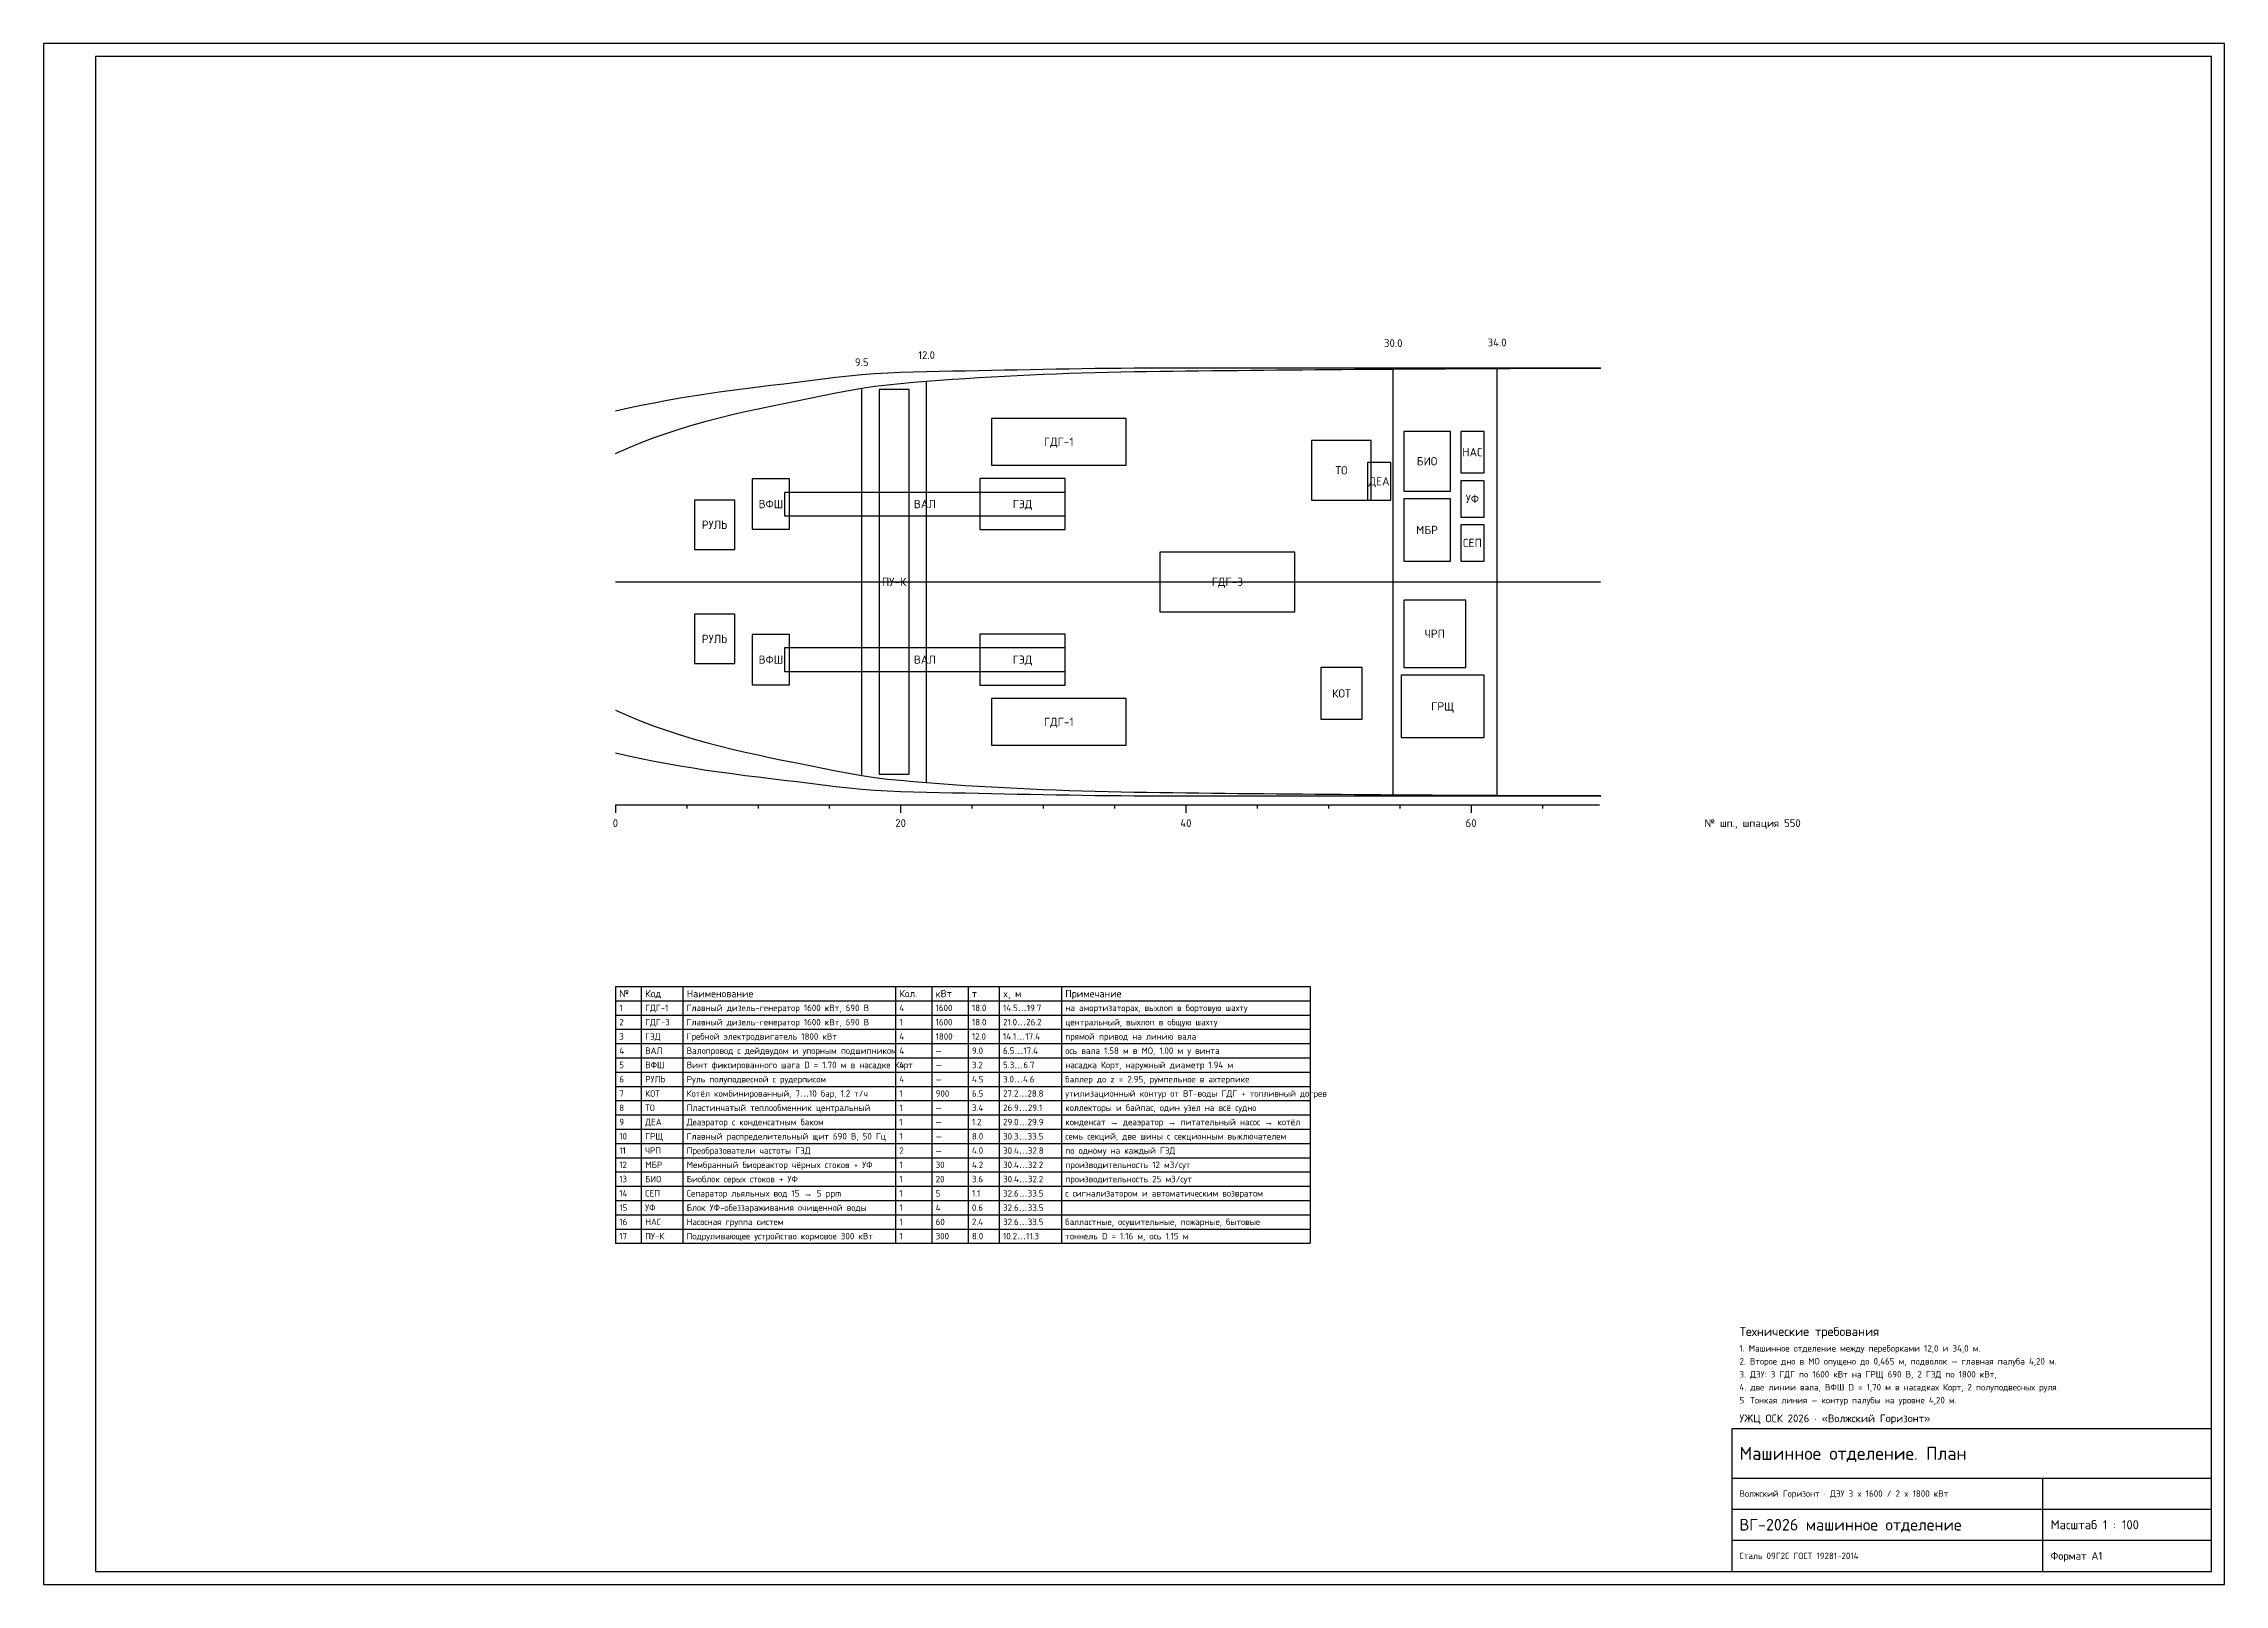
# Model space of a CAD drawing. Header units: millimetres. Extents: x -22050 to 62050, y -38650 to 20750.
import ezdxf
from ezdxf.enums import TextEntityAlignment as Align

# ---------------------------------------------------------------- set-up
doc = ezdxf.new("R2010")
doc.units = ezdxf.units.MM
doc.linetypes.add('CENTER', pattern=[5.08, 3.175, -0.635, 0.635, -0.635])
for name, color, linetype in [('00_РАМКА', 7, 'CONTINUOUS'), ('01_ОБШИВКА', 7, 'CONTINUOUS'), ('02_ПАЛУБЫ', 4, 'CONTINUOUS'), ('03_ПЕРЕБОРКИ', 1, 'CONTINUOUS'), ('05_ОБОРУДОВАНИЕ', 5, 'CONTINUOUS'), ('07_ОСИ', 2, 'CENTER'), ('08_ТЕКСТ', 7, 'CONTINUOUS'), ('09_РАЗМЕРЫ', 6, 'CONTINUOUS')]:
    doc.layers.add(name, color=color, linetype=linetype)
doc.styles.add('ГОСТ', font='ISOCPEUR.TTF')

msp = doc.modelspace()

# ---------------------------------------------------------------- linework, layer by layer
at = {"layer": '00_РАМКА'}
for p, q in [((0, -15600), (26800, -15600)), ((0, -15600), (0, -25500)), ((1000, -15600), (1000, -25500)), ((2600, -15600), (2600, -25500)), ((10800, -15600), (10800, -25500)), ((12200, -15600), (12200, -25500)), ((13600, -15600), (13600, -25500)), ((14800, -15600), (14800, -25500)), ((17200, -15600), (17200, -25500)), ((26800, -15600), (26800, -25500)), ((0, -16150), (26800, -16150)), ((0, -16700), (26800, -16700)), ((0, -17250), (26800, -17250)), ((0, -17800), (26800, -17800)), ((0, -18350), (26800, -18350)), ((0, -18900), (26800, -18900)), ((0, -19450), (26800, -19450)), ((0, -20000), (26800, -20000)), ((0, -20550), (26800, -20550)), ((0, -21100), (26800, -21100)), ((0, -21650), (26800, -21650)), ((0, -22200), (26800, -22200)), ((0, -22750), (26800, -22750)), ((0, -23300), (26800, -23300)), ((0, -23850), (26800, -23850)), ((0, -24400), (26800, -24400)), ((0, -24950), (26800, -24950)), ((0, -25500), (26800, -25500)), ((43050, -34550), (61550, -34550)), ((55050, -38150), (55050, -34550)), ((43050, -35750), (61550, -35750)), ((43050, -36950), (61550, -36950))]:
    msp.add_line(p, q, dxfattribs=at)
for points in [[(-22050, -38650), (62050, -38650), (62050, 20750), (-22050, 20750)], [(-20050, -38150), (61550, -38150), (61550, 20250), (-20050, 20250)], [(43050, -38150), (61550, -38150), (61550, -32650), (43050, -32650)]]:
    msp.add_lwpolyline(points, close=True, dxfattribs=at)
at = {"layer": '01_ОБШИВКА'}
for points in [[(0, 4947), (500, 5167), (1000, 5371), (1500, 5560), (2000, 5736), (2500, 5899), (3000, 6052), (3500, 6194), (4000, 6325), (4500, 6448), (5000, 6564), (5500, 6674), (6000, 6779), (6500, 6882), (7000, 6982), (7500, 7084), (8000, 7187), (8500, 7287), (9000, 7382), (9500, 7468), (10000, 7543), (10500, 7602), (11000, 7652), (11500, 7698), (12000, 7739), (12500, 7777), (13000, 7812), (13500, 7845), (14000, 7874), (14500, 7903), (15000, 7930), (15500, 7956), (16000, 7980), (16500, 8003), (17000, 8024), (17500, 8042), (18000, 8059), (18500, 8074), (19000, 8086), (19500, 8097), (20000, 8106), (20500, 8113), (21000, 8120), (21500, 8125), (22000, 8131), (22500, 8137), (23000, 8143), (23500, 8148), (24000, 8154), (24500, 8159), (25000, 8164), (25500, 8169), (26000, 8174), (26500, 8178), (27000, 8183), (27500, 8187), (28000, 8191), (28500, 8194), (29000, 8198), (29500, 8202), (30000, 8205), (30500, 8209), (31000, 8212), (31500, 8215), (32000, 8218), (32500, 8221), (33000, 8224), (33500, 8226), (34000, 8229), (34500, 8231), (35000, 8232), (35500, 8234), (36000, 8235), (36500, 8237), (37000, 8238), (37500, 8240), (38000, 8241)], [(0, -4947), (500, -5167), (1000, -5371), (1500, -5560), (2000, -5736), (2500, -5899), (3000, -6052), (3500, -6194), (4000, -6325), (4500, -6448), (5000, -6564), (5500, -6674), (6000, -6779), (6500, -6882), (7000, -6982), (7500, -7084), (8000, -7187), (8500, -7287), (9000, -7382), (9500, -7468), (10000, -7543), (10500, -7602), (11000, -7652), (11500, -7698), (12000, -7739), (12500, -7777), (13000, -7812), (13500, -7845), (14000, -7874), (14500, -7903), (15000, -7930), (15500, -7956), (16000, -7980), (16500, -8003), (17000, -8024), (17500, -8042), (18000, -8059), (18500, -8074), (19000, -8086), (19500, -8097), (20000, -8106), (20500, -8113), (21000, -8120), (21500, -8125), (22000, -8131), (22500, -8137), (23000, -8143), (23500, -8148), (24000, -8154), (24500, -8159), (25000, -8164), (25500, -8169), (26000, -8174), (26500, -8178), (27000, -8183), (27500, -8187), (28000, -8191), (28500, -8194), (29000, -8198), (29500, -8202), (30000, -8205), (30500, -8209), (31000, -8212), (31500, -8215), (32000, -8218), (32500, -8221), (33000, -8224), (33500, -8226), (34000, -8229), (34500, -8231), (35000, -8232), (35500, -8234), (36000, -8235), (36500, -8237), (37000, -8238), (37500, -8240), (38000, -8241)]]:
    msp.add_lwpolyline(points, dxfattribs=at)
at = {"layer": '02_ПАЛУБЫ'}
for points in [[(0, 6598), (500, 6705), (1000, 6808), (1500, 6907), (2000, 7001), (2500, 7091), (3000, 7175), (3500, 7254), (4000, 7327), (4500, 7395), (5000, 7460), (5500, 7522), (6000, 7582), (6500, 7640), (7000, 7698), (7500, 7759), (8000, 7823), (8500, 7886), (9000, 7945), (9500, 7996), (10000, 8037), (10500, 8063), (11000, 8081), (11500, 8096), (12000, 8109), (12500, 8120), (13000, 8130), (13500, 8140), (14000, 8149), (14500, 8159), (15000, 8169), (15500, 8179), (16000, 8189), (16500, 8199), (17000, 8208), (17500, 8217), (18000, 8225), (18500, 8232), (19000, 8238), (19500, 8243), (20000, 8247), (20500, 8249), (21000, 8249), (21500, 8250), (22000, 8250), (22500, 8250), (23000, 8250), (23500, 8250), (24000, 8250), (24500, 8250), (25000, 8250), (25500, 8250), (26000, 8250), (26500, 8250), (27000, 8250), (27500, 8250), (28000, 8250), (28500, 8250), (29000, 8250), (29500, 8250), (30000, 8250), (30500, 8250), (31000, 8250), (31500, 8250), (32000, 8250), (32500, 8250), (33000, 8250), (33500, 8250), (34000, 8250), (34500, 8250), (35000, 8250), (35500, 8250), (36000, 8250), (36500, 8250), (37000, 8250), (37500, 8250), (38000, 8250)], [(0, -6598), (500, -6705), (1000, -6808), (1500, -6907), (2000, -7001), (2500, -7091), (3000, -7175), (3500, -7254), (4000, -7327), (4500, -7395), (5000, -7460), (5500, -7522), (6000, -7582), (6500, -7640), (7000, -7698), (7500, -7759), (8000, -7823), (8500, -7886), (9000, -7945), (9500, -7996), (10000, -8037), (10500, -8063), (11000, -8081), (11500, -8096), (12000, -8109), (12500, -8120), (13000, -8130), (13500, -8140), (14000, -8149), (14500, -8159), (15000, -8169), (15500, -8179), (16000, -8189), (16500, -8199), (17000, -8208), (17500, -8217), (18000, -8225), (18500, -8232), (19000, -8238), (19500, -8243), (20000, -8247), (20500, -8249), (21000, -8249), (21500, -8250), (22000, -8250), (22500, -8250), (23000, -8250), (23500, -8250), (24000, -8250), (24500, -8250), (25000, -8250), (25500, -8250), (26000, -8250), (26500, -8250), (27000, -8250), (27500, -8250), (28000, -8250), (28500, -8250), (29000, -8250), (29500, -8250), (30000, -8250), (30500, -8250), (31000, -8250), (31500, -8250), (32000, -8250), (32500, -8250), (33000, -8250), (33500, -8250), (34000, -8250), (34500, -8250), (35000, -8250), (35500, -8250), (36000, -8250), (36500, -8250), (37000, -8250), (37500, -8250), (38000, -8250)]]:
    msp.add_lwpolyline(points, dxfattribs=at)
at = {"layer": '03_ПЕРЕБОРКИ'}
for p, q in [((12000, -7739), (12000, 7739)), ((30000, -8205), (30000, 8205)), ((34000, -8229), (34000, 8229)), ((9500, -7468), (9500, 7468))]:
    msp.add_line(p, q, dxfattribs=at)
at = {"layer": '05_ОБОРУДОВАНИЕ'}
for points in [[(10170, -7410), (11330, -7410), (11330, 7410), (10170, 7410)], [(14500, 4500), (19700, 4500), (19700, 6300), (14500, 6300)], [(26850, 3150), (29150, 3150), (29150, 5450), (26850, 5450)], [(30400, 3500), (32200, 3500), (32200, 5800), (30400, 5800)], [(32600, 4200), (33500, 4200), (33500, 5800), (32600, 5800)], [(29000, 3150), (29900, 3150), (29900, 4600), (29000, 4600)], [(5280, 2030), (6720, 2030), (6720, 3970), (5280, 3970)], [(6520, 2550), (17350, 2550), (17350, 3450), (6520, 3450)], [(14050, 2020), (17350, 2020), (17350, 3980), (14050, 3980)], [(32600, 2500), (33500, 2500), (33500, 3900), (32600, 3900)], [(3050, 1250), (4600, 1250), (4600, 3150), (3050, 3150)], [(30400, 800), (32200, 800), (32200, 3200), (30400, 3200)], [(32600, 800), (33500, 800), (33500, 2200), (32600, 2200)], [(21000, -1150), (26200, -1150), (26200, 1150), (21000, 1150)], [(30400, -3300), (32800, -3300), (32800, -700), (30400, -700)], [(3050, -3150), (4600, -3150), (4600, -1250), (3050, -1250)], [(5280, -3970), (6720, -3970), (6720, -2030), (5280, -2030)], [(14050, -3980), (17350, -3980), (17350, -2020), (14050, -2020)], [(6520, -3450), (17350, -3450), (17350, -2550), (6520, -2550)], [(27200, -5300), (28800, -5300), (28800, -3300), (27200, -3300)], [(30300, -6000), (33500, -6000), (33500, -3600), (30300, -3600)], [(14500, -6300), (19700, -6300), (19700, -4500), (14500, -4500)]]:
    msp.add_lwpolyline(points, close=True, dxfattribs=at)
at = {"layer": '07_ОСИ'}
msp.add_line((0, 0), (38000, 0), dxfattribs=at)
at = {"layer": '09_РАЗМЕРЫ'}
for p, q in [((0, -8600), (0, -8900)), ((0, -8600), (37950, -8600)), ((2750, -8600), (2750, -8740)), ((5500, -8600), (5500, -8740)), ((8250, -8600), (8250, -8740)), ((11000, -8600), (11000, -8900)), ((13750, -8600), (13750, -8740)), ((16500, -8600), (16500, -8740)), ((19250, -8600), (19250, -8740)), ((22000, -8600), (22000, -8900)), ((24750, -8600), (24750, -8740)), ((27500, -8600), (27500, -8740)), ((30250, -8600), (30250, -8740)), ((33000, -8600), (33000, -8900)), ((35750, -8600), (35750, -8740))]:
    msp.add_line(p, q, dxfattribs=at)

# ---------------------------------------------------------------- texts
at = {"layer": '03_ПЕРЕБОРКИ', "style": 'ГОСТ'}
for s, p in [('30.0', (30000, 9205)), ('34.0', (34000, 9229)), ('9.5', (9500, 8468)), ('12.0', (12000, 8739))]:
    msp.add_text(s, height=300, dxfattribs=at).set_placement(p, align=Align.MIDDLE_CENTER)
at = {"layer": '05_ОБОРУДОВАНИЕ', "style": 'ГОСТ'}
for s, p in [('ГДГ-1', (17100, 5400)), ('НАС', (33050, 5000)), ('ТО', (28000, 4300)), ('БИО', (31300, 4650)), ('ДЕА', (29450, 3875)), ('ВФШ', (6000, 3000)), ('ВАЛ', (11935, 3000)), ('ГЭД', (15700, 3000)), ('УФ', (33050, 3200)), ('РУЛЬ', (3825, 2200)), ('МБР', (31300, 2000)), ('СЕП', (33050, 1500)), ('ПУ-К', (10750, 0)), ('ГДГ-3', (23600, 0)), ('РУЛЬ', (3825, -2200)), ('ЧРП', (31600, -2000)), ('ВФШ', (6000, -3000)), ('ВАЛ', (11935, -3000)), ('ГЭД', (15700, -3000)), ('КОТ', (28000, -4300)), ('ГРЩ', (31900, -4800)), ('ГДГ-1', (17100, -5400))]:
    msp.add_text(s, height=320, dxfattribs=at).set_placement(p, align=Align.MIDDLE_CENTER)
at = {"layer": '08_ТЕКСТ', "style": 'ГОСТ'}
for s, height, p in [('№', 280, (150, -15875)), ('Код', 280, (1150, -15875)), ('Наименование', 280, (2750, -15875)), ('Кол.', 280, (10950, -15875)), ('кВт', 280, (12350, -15875)), ('т', 280, (13750, -15875)), ('x, м', 280, (14950, -15875)), ('Примечание', 280, (17350, -15875)), ('1', 250, (150, -16425)), ('ГДГ-1', 250, (1150, -16425)), ('Главный дизель-генератор 1600 кВт, 690 В', 250, (2750, -16425)), ('4', 250, (10950, -16425)), ('1600', 250, (12350, -16425)), ('18.0', 250, (13750, -16425)), ('14.5…19.7', 250, (14950, -16425)), ('на амортизаторах, выхлоп в бортовую шахту', 250, (17350, -16425)), ('2', 250, (150, -16975)), ('3', 250, (150, -17525)), ('ГДГ-3', 250, (1150, -16975)), ('ГЭД', 250, (1150, -17525)), ('Главный дизель-генератор 1600 кВт, 690 В', 250, (2750, -16975)), ('Гребной электродвигатель 1800 кВт', 250, (2750, -17525)), ('1', 250, (10950, -16975)), ('4', 250, (10950, -17525)), ('1600', 250, (12350, -16975)), ('1800', 250, (12350, -17525)), ('18.0', 250, (13750, -16975)), ('12.0', 250, (13750, -17525)), ('14.1…17.4', 250, (14950, -17525)), ('21.0…26.2', 250, (14950, -16975)), ('центральный, выхлоп в общую шахту', 250, (17350, -16975)), ('прямой привод на линию вала', 250, (17350, -17525)), ('4', 250, (150, -18075)), ('5', 250, (150, -18625)), ('ВАЛ', 250, (1150, -18075)), ('ВФШ', 250, (1150, -18625)), ('Валопровод с дейдвудом и упорным подшипником', 250, (2750, -18075)), ('Винт фиксированного шага D = 1.70 м в насадке Корт', 250, (2750, -18625)), ('4', 250, (10950, -18075)), ('4', 250, (10950, -18625)), ('—', 250, (12350, -18075)), ('3.2', 250, (13750, -18625)), ('9.0', 250, (13750, -18075)), ('6.5…17.4', 250, (14950, -18075)), ('5.3…6.7', 250, (14950, -18625)), ('ось вала 1.58 м в МО, 1.00 м у винта', 250, (17350, -18075)), ('насадка Корт, наружный диаметр 1.94 м', 250, (17350, -18625)), ('6', 250, (150, -19175)), ('РУЛЬ', 250, (1150, -19175)), ('Руль полуподвесной с рудерписом', 250, (2750, -19175)), ('4', 250, (10950, -19175)), ('—', 250, (12350, -18625)), ('—', 250, (12350, -19175)), ('4.5', 250, (13750, -19175)), ('3.0…4.6', 250, (14950, -19175)), ('баллер до z = 2.95, румпельное в ахтерпике', 250, (17350, -19175)), ('7', 250, (150, -19725)), ('8', 250, (150, -20275)), ('ТО', 250, (1150, -20275)), ('КОТ', 250, (1150, -19725)), ('Котёл комбинированный, 7…10 бар, 1.2 т/ч', 250, (2750, -19725)), ('Пластинчатый теплообменник центральный', 250, (2750, -20275)), ('1', 250, (10950, -19725)), ('1', 250, (10950, -20275)), ('900', 250, (12350, -19725)), ('3.4', 250, (13750, -20275)), ('6.5', 250, (13750, -19725)), ('27.2…28.8', 250, (14950, -19725)), ('26.9…29.1', 250, (14950, -20275)), ('утилизационный контур от ВТ-воды ГДГ + топливный догрев', 250, (17350, -19725)), ('коллекторы и байпас, один узел на всё судно', 250, (17350, -20275)), ('9', 250, (150, -20825)), ('ДЕА', 250, (1150, -20825)), ('Деаэратор с конденсатным баком', 250, (2750, -20825)), ('1', 250, (10950, -20825)), ('—', 250, (12350, -20275)), ('—', 250, (12350, -20825)), ('1.2', 250, (13750, -20825)), ('29.0…29.9', 250, (14950, -20825)), ('конденсат → деаэратор → питательный насос → котёл', 250, (17350, -20825)), ('10', 250, (150, -21375)), ('11', 250, (150, -21925)), ('ЧРП', 250, (1150, -21925)), ('ГРЩ', 250, (1150, -21375)), ('Главный распределительный щит 690 В, 50 Гц', 250, (2750, -21375)), ('Преобразователи частоты ГЭД', 250, (2750, -21925)), ('1', 250, (10950, -21375)), ('2', 250, (10950, -21925)), ('—', 250, (12350, -21375)), ('4.0', 250, (13750, -21925)), ('8.0', 250, (13750, -21375)), ('30.3…33.5', 250, (14950, -21375)), ('30.4…32.8', 250, (14950, -21925)), ('семь секций, две шины с секционным выключателем', 250, (17350, -21375)), ('по одному на каждый ГЭД', 250, (17350, -21925)), ('12', 250, (150, -22475)), ('МБР', 250, (1150, -22475)), ('Мембранный биореактор чёрных стоков + УФ', 250, (2750, -22475)), ('1', 250, (10950, -22475)), ('—', 250, (12350, -21925)), ('30', 250, (12350, -22475)), ('4.2', 250, (13750, -22475)), ('30.4…32.2', 250, (14950, -22475)), ('производительность 12 м3/сут', 250, (17350, -22475)), ('13', 250, (150, -23025)), ('14', 250, (150, -23575)), ('СЕП', 250, (1150, -23575)), ('БИО', 250, (1150, -23025)), ('Сепаратор льяльных вод 15 → 5 ppm', 250, (2750, -23575)), ('Биоблок серых стоков + УФ', 250, (2750, -23025)), ('1', 250, (10950, -23025)), ('1', 250, (10950, -23575)), ('20', 250, (12350, -23025)), ('5', 250, (12350, -23575)), ('1.1', 250, (13750, -23575)), ('3.6', 250, (13750, -23025)), ('30.4…32.2', 250, (14950, -23025)), ('32.6…33.5', 250, (14950, -23575)), ('с сигнализатором и автоматическим возвратом', 250, (17350, -23575)), ('производительность 25 м3/сут', 250, (17350, -23025)), ('15', 250, (150, -24125)), ('УФ', 250, (1150, -24125)), ('Блок УФ-обеззараживания очищенной воды', 250, (2750, -24125)), ('1', 250, (10950, -24125)), ('4', 250, (12350, -24125)), ('0.6', 250, (13750, -24125)), ('32.6…33.5', 250, (14950, -24125)), ('16', 250, (150, -24675)), ('17', 250, (150, -25225)), ('НАС', 250, (1150, -24675)), ('ПУ-К', 250, (1150, -25225)), ('Насосная группа систем', 250, (2750, -24675)), ('Подруливающее устройство кормовое 300 кВт', 250, (2750, -25225)), ('1', 250, (10950, -24675)), ('1', 250, (10950, -25225)), ('300', 250, (12350, -25225)), ('60', 250, (12350, -24675)), ('2.4', 250, (13750, -24675)), ('8.0', 250, (13750, -25225)), ('10.2…11.3', 250, (14950, -25225)), ('32.6…33.5', 250, (14950, -24675)), ('тоннель D = 1.16 м, ось 1.15 м', 250, (17350, -25225)), ('балластные, осушительные, пожарные, бытовые', 250, (17350, -24675)), ('1. Машинное отделение между переборками 12,0 и 34,0 м.', 250, (43350, -29550)), ('Технические требования', 350, (43350, -28900)), ('2. Второе дно в МО опущено до 0,465 м, подволок — главная палуба 4,20 м.', 250, (43350, -30050)), ('3. ДЭУ: 3 ГДГ по 1600 кВт на ГРЩ 690 В, 2 ГЭД по 1800 кВт,', 250, (43350, -30550)), ('4. две линии вала, ВФШ D = 1,70 м в насадках Корт, 2 полуподвесных руля.', 250, (43350, -31050)), ('5. Тонкая линия — контур палубы на уровне 4,20 м.', 250, (43350, -31550)), ('УЖЦ ОСК 2026 · «Волжский Горизонт»', 300, (43350, -32250)), ('Машинное отделение. План', 500, (43350, -33600)), ('Волжский Горизонт · ДЭУ 3 x 1600 / 2 x 1800 кВт', 250, (43350, -35150)), ('ВГ-2026 машинное отделение', 450, (43350, -36350)), ('Масштаб 1 : 100', 350, (55350, -36350)), ('Сталь 09Г2С ГОСТ 19281-2014', 250, (43350, -37550)), ('Формат A1', 300, (55350, -37550))]:
    msp.add_text(s, height=height, dxfattribs=at).set_placement(p, align=Align.MIDDLE_LEFT)
at = {"layer": '09_РАЗМЕРЫ', "style": 'ГОСТ'}
for s, p in [('0', (0, -9300)), ('20', (11000, -9300)), ('40', (22000, -9300)), ('60', (33000, -9300))]:
    msp.add_text(s, height=300, dxfattribs=at).set_placement(p, align=Align.MIDDLE_CENTER)
msp.add_text('№ шп., шпация 550', height=300, dxfattribs=at).set_placement((42000, -9300), align=Align.MIDDLE_LEFT)

doc.saveas('drawing.dxf')
